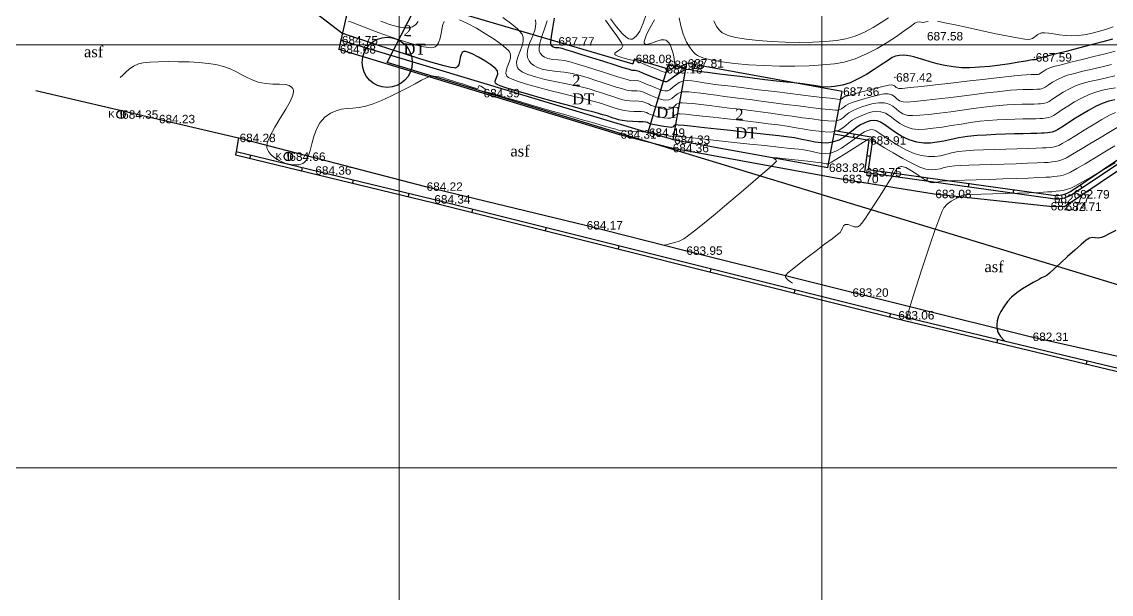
# Model space of a CAD drawing. Header units: feet. Extents: x 3381 to 1374491, y 675186 to 8751562.
# Drawn here: x 675174.8 to 675303.6, y 4375809.1 to 4375876.8 of the extents above; entities that cross this region are included whole.
import ezdxf
from ezdxf.enums import TextEntityAlignment as Align

# ---------------------------------------------------------------- set-up
doc = ezdxf.new("R2010")
doc.units = ezdxf.units.FT
doc.header["$MEASUREMENT"] = 0
doc.header["$PDMODE"] = 34
doc.header["$PDSIZE"] = 0.01
doc.layers.get('0').update_dxf_attribs({"linetype": 'CONTINUOUS'})
for name, color, linetype in [('0_Point_Height', 2, 'CONTINUOUS'), ('0_Point_Point', 7, 'CONTINUOUS'), ('Lep-Stolb', 7, 'CONTINUOUS'), ('polygon', 5, 'CONTINUOUS'), ('Yazilar', 7, 'CONTINUOUS')]:
    doc.layers.add(name, color=color, linetype=linetype)
for name, color, linetype, lineweight in [('ANA HORIZONTAL', 24, 'CONTINUOUS', 30), ('HORIZANTAL', 24, 'CONTINUOUS', 13), ('km setka', 170, 'CONTINUOUS', 15)]:
    doc.layers.add(name, color=color, linetype=linetype, lineweight=lineweight)
doc.styles.get("Standard").update_dxf_attribs({"font": 'arial.ttf', "height": 2.5})

msp = doc.modelspace()

# ---------------------------------------------------------------- linework, layer by layer
at = {"linetype": 'Continuous'}
for p, q in [((675215.954, 4375880.968, 686.974), (675247.067, 4375871.823, 167.929)), ((675213.665, 4375879.671, 686.402), (675212.492, 4375874.642, 684.746)), ((675212.492, 4375874.642, 684.746), (675248.822, 4375863.703, 684.493)), ((675247.246, 4375872.419, 1269.019), (675247.067, 4375871.823, 1269.019)), ((675247.246, 4375872.419, 688.078), (675251.105, 4375871.285, 623.701)), ((675251.229, 4375871.697, 684.493), (675248.822, 4375863.703, 684.493)), ((675253.303, 4375871.32, 688.08), (675251.229, 4375871.697, 688.13)), ((675253.406, 4375871.896, 687.807), (675251.796, 4375862.861, 684.329)), ((675271.801, 4375868.553, 687.364), (675253.406, 4375871.896, 687.807)), ((675270.123, 4375859.553, 683.822), (675271.801, 4375868.553, 687.364)), ((675298.835, 4375856.739, 682.77), (675315.248, 4375867.774, 682.842)), ((675299.058, 4375856.407, 682.77), (675315.471, 4375867.442, 682.842)), ((675251.796, 4375862.861, 684.329), (675248.822, 4375863.703, 684.493)), ((675274.988, 4375862.778, 683.908), (675270.864, 4375863.527, 684.007)), ((675275.438, 4375863.103, 683.936), (675270.936, 4375863.921, 684.007)), ((675273.211, 4375863.507), (675273.149, 4375863.112)), ((675200.389, 4375863.079, 684.227), (675200.127, 4375861.467, 684.355)), ((675251.796, 4375862.861, 684.329), (675270.123, 4375859.553, 683.822)), ((675274.988, 4375862.778, 683.908), (675274.449, 4375859.007, 683.746)), ((675275.438, 4375863.103, 683.924), (675274.902, 4375859.348, 683.763)), ((675200.127, 4375861.467, 684.355), (675200.063, 4375861.071, 640.682)), ((675201.805, 4375861.06), (675201.725, 4375860.668)), ((675274.729, 4375860.967), (675275.126, 4375860.914)), ((675207.923, 4375859.576), (675207.843, 4375859.184)), ((675274.449, 4375859.007, 683.746), (675296.729, 4375855.91, 682.77)), ((675274.902, 4375859.348, 683.729), (675296.784, 4375856.306, 682.77)), ((675276.974, 4375859.06), (675276.926, 4375858.663)), ((675281.869, 4375858.379), (675281.822, 4375857.982)), ((675213.973, 4375858.108), (675213.893, 4375857.716)), ((675286.792, 4375857.695), (675286.745, 4375857.298)), ((675292.085, 4375856.959), (675292.037, 4375856.562)), ((675299.958, 4375857.494), (675300.182, 4375857.163)), ((675220.548, 4375856.513), (675220.468, 4375856.121)), ((675228.103, 4375854.647), (675228.022, 4375854.254)), ((675296.352, 4375855.009, 682.737), (675298.113, 4375854.944, 682.709)), ((675236.781, 4375852.48), (675236.701, 4375852.087)), ((675245.407, 4375850.326), (675245.326, 4375849.934)), ((675256.285, 4375847.61), (675256.204, 4375847.217)), ((675266.219, 4375845.129), (675266.139, 4375844.737)), ((675277.518, 4375842.308), (675277.437, 4375841.916)), ((675290.18, 4375839.26), (675290.099, 4375838.867)), ((675300.751, 4375836.721), (675300.671, 4375836.329))]:
    msp.add_line(p, q, dxfattribs=at)
at = {"color": 30, "linetype": 'Continuous'}
for p, q in [((675212.492, 4375874.642, 684.746), (675212.256, 4375873.557, 684.685)), ((675212.256, 4375873.557, 684.685), (675245.457, 4375863.488, 684.313)), ((675245.457, 4375863.488, 684.313), (675251.64, 4375861.881, 684.364)), ((675298.113, 4375854.944, 682.709), (675309.34, 4375862.537, 682.82)), ((675251.64, 4375861.881, 684.364), (675271.711, 4375858.226, 683.701)), ((675271.711, 4375858.226, 683.701), (675282.708, 4375856.45, 683.075)), ((675282.708, 4375856.45, 683.075), (675296.352, 4375855.009, 682.737))]:
    msp.add_line(p, q, dxfattribs=at)
msp.add_lwpolyline([(675218, 4375872), (675261, 4375956), (675342, 4375925), (675310, 4375844)], close=True)
at = {"color": 30, "linetype": 'Continuous', "elevation": 684.227}
msp.add_lwpolyline([(675176.433, 4375868.66), (675200.389, 4375863.079), (675222.519, 4375857.323), (675241.458, 4375852.749), (675253.256, 4375849.751), (675294.214, 4375839.558), (675309.726, 4375836.065), (675310.742, 4375838.956), (675321.424, 4375834.774), (675333.859, 4375828.754), (675354.573, 4375815.951)], dxfattribs=at)
at = {"linetype": 'Continuous', "elevation": 684.355}
for points in [[(675200.063, 4375861.071), (675223.336, 4375855.425), (675278.227, 4375841.718), (675310.652, 4375833.932), (675311.52, 4375836.533), (675334.434, 4375825.437), (675352.049, 4375811.782)], [(675200.127, 4375861.467), (675223.432, 4375855.813), (675278.322, 4375842.107), (675310.389, 4375834.407), (675311.285, 4375837.092), (675334.646, 4375825.779), (675352.294, 4375812.099)]]:
    msp.add_lwpolyline(points, dxfattribs=at)
msp.add_circle((675218, 4375872), 2.961)
at = {"linetype": 'Continuous'}
for radius in [3.287, 2.887]:
    msp.add_arc((675297.254, 4375859.155, 682.77), radius, 260.80923, 303.28282, dxfattribs=at)
at = {"layer": '0_Point_Point'}
for p in [(675281.717, 4375875.107, 687.577), (675212.492, 4375874.642, 684.746), (675238.108, 4375874.493, 687.773), (675212.256, 4375873.557, 684.685), (675247.246, 4375872.419, 688.078), (675294.584, 4375872.603, 687.589), (675250.903, 4375871.198, 688.185), (675251.066, 4375871.727, 688.134), (675253.406, 4375871.896, 687.807), (675278.064, 4375870.232, 687.419), (675271.801, 4375868.553, 687.364), (675229.261, 4375868.373, 684.391), (675186.502, 4375865.845, 684.351), (675190.853, 4375865.306, 684.227), (675245.457, 4375863.488, 684.313), (675248.822, 4375863.703, 684.493), (675200.389, 4375863.079, 684.277), (675251.796, 4375862.861, 684.329), (675274.988, 4375862.778, 683.908), (675206.285, 4375860.864, 684.664), (675251.64, 4375861.881, 684.364), (675270.123, 4375859.553, 683.822), (675209.353, 4375859.229, 684.355), (675271.711, 4375858.226, 683.701), (675274.449, 4375859.007, 683.746), (675222.519, 4375857.323, 684.22), (675223.432, 4375855.813, 684.338), (675282.708, 4375856.45, 683.075), (675296.729, 4375855.91, 682.77), (675299.058, 4375856.407, 682.786), (675296.352, 4375855.009, 682.737), (675298.113, 4375854.944, 682.709), (675241.458, 4375852.749, 684.173), (675253.256, 4375849.751, 683.954), (675272.903, 4375844.789, 683.201), (675278.322, 4375842.107, 683.056), (675294.214, 4375839.558, 682.313)]:
    msp.add_point(p, dxfattribs=at)
at = {"layer": 'ANA HORIZONTAL', "color": 16, "lineweight": 30}
for points, elevation in [([(675304.082, 4375867.586), (675303.387, 4375867.419), (675302.595, 4375867.138), (675301.804, 4375866.769), (675300.953, 4375866.307), (675300.086, 4375865.794), (675299.245, 4375865.269), (675298.473, 4375864.774), (675297.812, 4375864.35), (675297.305, 4375864.035), (675296.996, 4375863.873), (675296.657, 4375863.762), (675296.38, 4375863.704), (675296.097, 4375863.671), (675295.736, 4375863.635), (675295.419, 4375863.616), (675294.869, 4375863.599), (675294.126, 4375863.581), (675293.227, 4375863.562), (675292.213, 4375863.537), (675291.121, 4375863.505), (675289.991, 4375863.462), (675288.862, 4375863.408), (675287.773, 4375863.338), (675286.647, 4375863.22), (675285.635, 4375863.057), (675284.712, 4375862.875), (675283.856, 4375862.698), (675283.045, 4375862.552), (675282.256, 4375862.463), (675281.465, 4375862.457), (675280.65, 4375862.557), (675279.733, 4375862.829), (675278.89, 4375863.232), (675278.126, 4375863.706), (675277.445, 4375864.19), (675276.852, 4375864.624), (675276.35, 4375864.946), (675275.945, 4375865.096), (675275.5, 4375865.118), (675275.13, 4375865.068), (675274.786, 4375864.956), (675274.419, 4375864.797), (675273.981, 4375864.603), (675273.563, 4375864.354), (675273.115, 4375863.994), (675272.621, 4375863.577), (675272.061, 4375863.16), (675271.421, 4375862.797), (675270.681, 4375862.546), (675270.004, 4375862.456), (675269.323, 4375862.473), (675268.618, 4375862.568), (675267.871, 4375862.716), (675267.062, 4375862.889), (675266.172, 4375863.06), (675265.181, 4375863.202), (675264.331, 4375863.298), (675263.168, 4375863.429), (675261.773, 4375863.586), (675260.229, 4375863.758), (675258.618, 4375863.937), (675257.02, 4375864.113), (675255.518, 4375864.275), (675254.194, 4375864.415), (675253.13, 4375864.523), (675252.407, 4375864.589), (675252.107, 4375864.604), (675251.936, 4375864.515), (675251.811, 4375864.396), (675251.641, 4375864.312), (675251.314, 4375864.332), (675250.719, 4375864.422), (675250.035, 4375864.543), (675249.439, 4375864.659), (675249.108, 4375864.732), (675248.924, 4375864.802), (675248.783, 4375864.874), (675248.599, 4375864.936), (675248.294, 4375864.961), (675247.74, 4375864.979), (675247.057, 4375865.004), (675246.365, 4375865.046), (675245.783, 4375865.118), (675245.363, 4375865.21), (675245.034, 4375865.309), (675244.736, 4375865.418), (675244.411, 4375865.538), (675243.998, 4375865.673), (675243.519, 4375865.806), (675242.585, 4375866.056), (675241.301, 4375866.4), (675239.77, 4375866.811), (675238.095, 4375867.265), (675236.381, 4375867.736), (675234.731, 4375868.2), (675233.25, 4375868.631), (675232.041, 4375869.004), (675231.339, 4375869.243), (675231.003, 4375869.381), (675230.881, 4375869.449), (675230.854, 4375869.475), (675230.818, 4375869.542), (675230.786, 4375869.681), (675230.814, 4375869.903), (675230.932, 4375870.215), (675231.074, 4375870.616), (675231.033, 4375871.01), (675230.763, 4375871.306), (675230.236, 4375871.715), (675229.547, 4375872.176), (675228.789, 4375872.624), (675228.056, 4375872.998), (675227.551, 4375873.201), (675227.251, 4375873.277), (675227.1, 4375873.283), (675227.041, 4375873.272), (675226.971, 4375873.243), (675226.857, 4375873.152), (675226.738, 4375872.949), (675226.641, 4375872.592), (675226.553, 4375872.091), (675226.449, 4375871.718), (675226.32, 4375871.493), (675226.198, 4375871.383), (675226.124, 4375871.343), (675226.076, 4375871.331), (675225.914, 4375871.335), (675225.517, 4375871.4), (675224.735, 4375871.586), (675223.433, 4375871.948), (675221.871, 4375872.418), (675220.16, 4375872.956), (675218.408, 4375873.521), (675216.726, 4375874.074), (675215.224, 4375874.575), (675214.01, 4375874.983), (675213.194, 4375875.259), (675212.887, 4375875.363), (675212.777, 4375875.384), (675212.672, 4375875.413), (675212.425, 4375875.598), (675211.808, 4375876.069), (675210.94, 4375876.735), (675209.941, 4375877.504)], 685), ([(675303.802, 4375874.735), (675302.641, 4375874.423), (675301.268, 4375874.062), (675299.794, 4375873.68), (675298.332, 4375873.304), (675296.995, 4375872.962), (675295.896, 4375872.682), (675295.146, 4375872.49), (675294.859, 4375872.415), (675294.764, 4375872.357), (675294.667, 4375872.303), (675294.536, 4375872.291), (675294.35, 4375872.285), (675294.115, 4375872.245), (675293.544, 4375872.146), (675292.706, 4375872.006), (675291.671, 4375871.844), (675290.507, 4375871.679), (675289.282, 4375871.53), (675288.066, 4375871.414), (675286.928, 4375871.352), (675285.935, 4375871.362), (675284.938, 4375871.461), (675283.975, 4375871.628), (675283.064, 4375871.839), (675282.224, 4375872.071), (675281.473, 4375872.299), (675280.83, 4375872.501), (675280.311, 4375872.653), (675279.937, 4375872.731), (675279.427, 4375872.797), (675279.02, 4375872.84), (675278.62, 4375872.83), (675278.132, 4375872.738), (675277.744, 4375872.558), (675277.168, 4375872.197), (675276.442, 4375871.71), (675275.602, 4375871.151), (675274.686, 4375870.576), (675273.731, 4375870.039), (675272.774, 4375869.595), (675271.853, 4375869.299), (675270.922, 4375869.131), (675270.125, 4375869.078), (675269.407, 4375869.113), (675268.708, 4375869.208), (675267.971, 4375869.335), (675267.139, 4375869.468), (675266.154, 4375869.579), (675265.237, 4375869.667), (675264.054, 4375869.796), (675262.686, 4375869.954), (675261.213, 4375870.131), (675259.716, 4375870.315), (675258.275, 4375870.494), (675256.972, 4375870.659), (675255.887, 4375870.796), (675255.101, 4375870.895), (675254.694, 4375870.945), (675254.285, 4375871.018), (675253.961, 4375871.1), (675253.646, 4375871.142), (675253.264, 4375871.098), (675252.831, 4375870.907), (675252.299, 4375870.567), (675251.765, 4375870.184), (675251.321, 4375869.865), (675251.062, 4375869.717), (675250.873, 4375869.706), (675250.713, 4375869.745), (675250.517, 4375869.807), (675250.228, 4375869.916), (675249.681, 4375870.138), (675249.005, 4375870.416), (675248.331, 4375870.693), (675247.786, 4375870.911), (675247.5, 4375871.014), (675247.313, 4375871.036), (675247.16, 4375871.032), (675246.971, 4375871.048), (675246.646, 4375871.142), (675245.899, 4375871.37), (675244.849, 4375871.697), (675243.611, 4375872.083), (675242.302, 4375872.493), (675241.039, 4375872.89), (675239.938, 4375873.235), (675239.115, 4375873.492), (675238.688, 4375873.625), (675238.28, 4375873.702), (675237.921, 4375873.734), (675237.622, 4375873.804), (675237.394, 4375873.999), (675237.369, 4375874.347), (675237.445, 4375875.067), (675237.591, 4375876.057), (675237.779, 4375877.212)], 687.5), ([(675304.184, 4375852.134), (675303.415, 4375851.716), (675302.835, 4375851.416), (675302.496, 4375851.272), (675302.097, 4375851.227), (675301.763, 4375851.265), (675301.437, 4375851.292), (675301.062, 4375851.21), (675300.702, 4375850.968), (675300.096, 4375850.465), (675299.33, 4375849.789), (675298.487, 4375849.026), (675297.654, 4375848.261), (675296.914, 4375847.582), (675296.353, 4375847.074), (675296.055, 4375846.824), (675295.814, 4375846.681), (675295.611, 4375846.591), (675295.407, 4375846.505), (675295.157, 4375846.372), (675294.877, 4375846.218), (675294.406, 4375845.962), (675293.807, 4375845.62), (675293.143, 4375845.207), (675292.477, 4375844.74), (675291.872, 4375844.234), (675291.39, 4375843.703), (675290.955, 4375843.101), (675290.593, 4375842.531), (675290.32, 4375841.976), (675290.154, 4375841.415), (675290.11, 4375840.95), (675290.135, 4375840.584), (675290.182, 4375840.33), (675290.214, 4375840.2), (675290.246, 4375840.1), (675290.341, 4375839.895), (675290.552, 4375839.577), (675290.942, 4375839.139), (675291.037, 4375839.054)], 682.5)]:
    msp.add_lwpolyline(points, dxfattribs=dict(at, elevation=elevation))
at = {"layer": 'HORIZANTAL', "color": 16, "linetype": 'Continuous', "lineweight": 20}
for points, elevation in [([(675248.63, 4375877.662), (675248.273, 4375876.627), (675247.863, 4375875.701), (675247.49, 4375875.131), (675247.182, 4375874.851), (675246.962, 4375874.751), (675246.848, 4375874.73), (675246.764, 4375874.732), (675246.58, 4375874.782), (675246.269, 4375874.97), (675245.796, 4375875.402), (675245.133, 4375876.185), (675244.42, 4375877.165)], 688.5), ([(675224.728, 4375876.843), (675224.552, 4375876.343), (675224.411, 4375875.603), (675224.263, 4375874.848), (675224.073, 4375874.315), (675223.855, 4375873.998), (675223.661, 4375873.84), (675223.548, 4375873.781), (675223.467, 4375873.754), (675223.258, 4375873.727), (675222.832, 4375873.75), (675222.087, 4375873.882), (675220.938, 4375874.182), (675219.632, 4375874.587), (675218.262, 4375875.055), (675216.919, 4375875.541), (675215.696, 4375876.001), (675214.684, 4375876.391), (675213.976, 4375876.666), (675213.664, 4375876.783), (675213.431, 4375876.828)], 685.5), ([(675221.655, 4375876.85), (675221.363, 4375876.479), (675221.114, 4375876.292), (675220.972, 4375876.219), (675220.837, 4375876.167), (675220.54, 4375876.101), (675220.037, 4375876.082), (675219.284, 4375876.187), (675218.265, 4375876.476), (675217.23, 4375876.876)], 686), ([(675304.167, 4375868.999), (675303.41, 4375868.861), (675302.633, 4375868.695), (675301.844, 4375868.481), (675301.048, 4375868.194), (675300.15, 4375867.779), (675299.297, 4375867.314), (675298.511, 4375866.836), (675297.817, 4375866.385), (675297.239, 4375865.996), (675296.802, 4375865.708), (675296.53, 4375865.559), (675296.256, 4375865.469), (675296.034, 4375865.423), (675295.805, 4375865.396), (675295.514, 4375865.367), (675295.224, 4375865.35), (675294.718, 4375865.337), (675294.031, 4375865.324), (675293.197, 4375865.306), (675292.252, 4375865.282), (675291.229, 4375865.246), (675290.162, 4375865.196), (675289.088, 4375865.128), (675288.089, 4375865.028), (675287.011, 4375864.88), (675285.889, 4375864.703), (675284.756, 4375864.518), (675283.647, 4375864.344), (675282.594, 4375864.199), (675281.632, 4375864.105), (675280.794, 4375864.08), (675280.116, 4375864.144), (675279.31, 4375864.402), (675278.633, 4375864.785), (675278.042, 4375865.223), (675277.497, 4375865.645), (675276.958, 4375865.98), (675276.383, 4375866.158), (675275.833, 4375866.192), (675275.367, 4375866.151), (675274.944, 4375866.045), (675274.522, 4375865.884), (675274.062, 4375865.678), (675273.52, 4375865.438), (675273, 4375865.162), (675272.594, 4375864.855), (675272.242, 4375864.542), (675271.885, 4375864.249), (675271.463, 4375863.999), (675270.918, 4375863.817), (675270.434, 4375863.762), (675269.825, 4375863.776), (675269.103, 4375863.847), (675268.281, 4375863.961), (675267.37, 4375864.107), (675266.383, 4375864.271), (675265.332, 4375864.441), (675264.228, 4375864.605), (675263.084, 4375864.75), (675261.948, 4375864.881), (675260.667, 4375865.03), (675259.302, 4375865.19), (675257.911, 4375865.352), (675256.553, 4375865.508), (675255.288, 4375865.65), (675254.174, 4375865.768), (675253.272, 4375865.856), (675252.64, 4375865.903), (675252.338, 4375865.903), (675252.04, 4375865.748), (675251.822, 4375865.54), (675251.525, 4375865.393), (675251.197, 4375865.387), (675250.738, 4375865.447), (675250.228, 4375865.544), (675249.752, 4375865.653), (675249.39, 4375865.747), (675249.102, 4375865.85), (675248.885, 4375865.958), (675248.668, 4375866.062), (675248.379, 4375866.151), (675248.054, 4375866.189), (675247.643, 4375866.196), (675247.16, 4375866.198), (675246.615, 4375866.225), (675246.021, 4375866.304), (675245.532, 4375866.412), (675245.071, 4375866.545), (675244.609, 4375866.7), (675244.119, 4375866.873), (675243.57, 4375867.062), (675242.936, 4375867.263), (675242.315, 4375867.429), (675241.338, 4375867.67), (675240.103, 4375867.968), (675238.702, 4375868.31), (675237.232, 4375868.678), (675235.787, 4375869.059), (675234.462, 4375869.434), (675233.353, 4375869.79), (675232.685, 4375870.05), (675232.344, 4375870.225), (675232.204, 4375870.331), (675232.162, 4375870.38), (675232.107, 4375870.476), (675232.046, 4375870.677), (675232.052, 4375870.994), (675232.185, 4375871.439), (675232.425, 4375872.019), (675232.568, 4375872.487), (675232.587, 4375872.835), (675232.536, 4375873.063), (675232.488, 4375873.175), (675232.449, 4375873.241), (675232.328, 4375873.394), (675232.045, 4375873.67), (675231.51, 4375874.11), (675230.643, 4375874.734), (675229.632, 4375875.391), (675228.556, 4375876.028), (675227.497, 4375876.59), (675226.534, 4375877.024)], 685.5), ([(675304.082, 4375870.389), (675303.077, 4375870.17), (675302.056, 4375869.95), (675301.08, 4375869.726), (675300.209, 4375869.493), (675299.501, 4375869.249), (675298.707, 4375868.876), (675297.963, 4375868.458), (675297.297, 4375868.041), (675296.739, 4375867.669), (675296.318, 4375867.389), (675296.064, 4375867.245), (675295.797, 4375867.162), (675295.574, 4375867.127), (675295.291, 4375867.099), (675295.025, 4375867.085), (675294.55, 4375867.073), (675293.904, 4375867.061), (675293.127, 4375867.043), (675292.258, 4375867.016), (675291.338, 4375866.975), (675290.403, 4375866.917), (675289.61, 4375866.838), (675288.572, 4375866.708), (675287.358, 4375866.542), (675286.035, 4375866.357), (675284.67, 4375866.168), (675283.331, 4375865.992), (675282.085, 4375865.844), (675281, 4375865.74), (675280.143, 4375865.697), (675279.581, 4375865.73), (675279.013, 4375865.918), (675278.572, 4375866.194), (675278.195, 4375866.51), (675277.819, 4375866.818), (675277.382, 4375867.071), (675276.821, 4375867.219), (675276.158, 4375867.232), (675275.474, 4375867.131), (675274.796, 4375866.951), (675274.15, 4375866.726), (675273.563, 4375866.489), (675273.059, 4375866.274), (675272.601, 4375866.022), (675272.262, 4375865.749), (675271.96, 4375865.482), (675271.618, 4375865.252), (675271.155, 4375865.087), (675270.748, 4375865.06), (675270.104, 4375865.094), (675269.26, 4375865.179), (675268.255, 4375865.304), (675267.127, 4375865.458), (675265.915, 4375865.631), (675264.656, 4375865.812), (675263.39, 4375865.991), (675262.154, 4375866.157), (675260.986, 4375866.299), (675259.733, 4375866.446), (675258.483, 4375866.598), (675257.269, 4375866.75), (675256.124, 4375866.892), (675255.08, 4375867.018), (675254.171, 4375867.119), (675253.427, 4375867.189), (675252.883, 4375867.219), (675252.57, 4375867.202), (675252.23, 4375867.049), (675251.988, 4375866.831), (675251.747, 4375866.617), (675251.409, 4375866.474), (675251, 4375866.445), (675250.591, 4375866.504), (675250.157, 4375866.62), (675249.671, 4375866.762), (675249.241, 4375866.916), (675248.917, 4375867.078), (675248.592, 4375867.233), (675248.16, 4375867.367), (675247.774, 4375867.425), (675247.427, 4375867.434), (675247.084, 4375867.426), (675246.707, 4375867.433), (675246.259, 4375867.49), (675245.858, 4375867.583), (675245.37, 4375867.725), (675244.801, 4375867.906), (675244.159, 4375868.119), (675243.453, 4375868.354), (675242.688, 4375868.602), (675241.874, 4375868.854), (675241.097, 4375869.054), (675240.114, 4375869.264), (675238.997, 4375869.488), (675237.818, 4375869.729), (675236.647, 4375869.99), (675235.555, 4375870.273), (675234.614, 4375870.581), (675234.018, 4375870.847), (675233.686, 4375871.06), (675233.528, 4375871.208), (675233.47, 4375871.285), (675233.402, 4375871.401), (675233.316, 4375871.642), (675233.291, 4375872.019), (675233.404, 4375872.549), (675233.676, 4375873.239), (675233.954, 4375873.946), (675234.083, 4375874.512), (675234.075, 4375874.93), (675234.003, 4375875.205), (675233.943, 4375875.34), (675233.893, 4375875.425), (675233.742, 4375875.621), (675233.395, 4375875.973), (675232.74, 4375876.528), (675231.671, 4375877.322)], 686), ([(675303.672, 4375871.745), (675302.562, 4375871.477), (675301.409, 4375871.206), (675300.293, 4375870.943), (675299.292, 4375870.698), (675298.486, 4375870.481), (675297.954, 4375870.304), (675297.304, 4375869.993), (675296.709, 4375869.646), (675296.204, 4375869.318), (675295.822, 4375869.061), (675295.598, 4375868.931), (675295.416, 4375868.874), (675295.262, 4375868.85), (675295.069, 4375868.831), (675294.841, 4375868.82), (675294.424, 4375868.811), (675293.861, 4375868.799), (675293.194, 4375868.781), (675292.466, 4375868.751), (675291.719, 4375868.706), (675291.108, 4375868.645), (675290.141, 4375868.532), (675288.901, 4375868.379), (675287.469, 4375868.199), (675285.928, 4375868.006), (675284.362, 4375867.813), (675282.854, 4375867.634), (675281.485, 4375867.481), (675280.339, 4375867.368), (675279.499, 4375867.309), (675279.046, 4375867.316), (675278.616, 4375867.47), (675278.292, 4375867.697), (675278.005, 4375867.944), (675277.684, 4375868.156), (675277.259, 4375868.281), (675276.768, 4375868.262), (675276.07, 4375868.137), (675275.255, 4375867.94), (675274.41, 4375867.706), (675273.627, 4375867.466), (675272.993, 4375867.256), (675272.598, 4375867.109), (675272.249, 4375866.907), (675271.997, 4375866.691), (675271.745, 4375866.495), (675271.392, 4375866.358), (675271.03, 4375866.356), (675270.309, 4375866.415), (675269.296, 4375866.524), (675268.059, 4375866.671), (675266.668, 4375866.845), (675265.19, 4375867.036), (675263.693, 4375867.232), (675262.246, 4375867.422), (675260.918, 4375867.596), (675259.776, 4375867.741), (675258.889, 4375867.848), (675257.882, 4375867.97), (675256.9, 4375868.102), (675255.967, 4375868.233), (675255.105, 4375868.352), (675254.335, 4375868.449), (675253.679, 4375868.513), (675253.161, 4375868.533), (675252.801, 4375868.501), (675252.336, 4375868.298), (675251.982, 4375868.006), (675251.66, 4375867.726), (675251.293, 4375867.555), (675250.932, 4375867.52), (675250.632, 4375867.564), (675250.328, 4375867.659), (675249.953, 4375867.777), (675249.581, 4375867.91), (675249.173, 4375868.09), (675248.749, 4375868.285), (675248.331, 4375868.461), (675247.94, 4375868.583), (675247.541, 4375868.64), (675247.221, 4375868.638), (675246.899, 4375868.632), (675246.496, 4375868.676), (675246.176, 4375868.754), (675245.699, 4375868.894), (675245.09, 4375869.086), (675244.368, 4375869.319), (675243.558, 4375869.581), (675242.68, 4375869.864), (675241.757, 4375870.155), (675240.812, 4375870.444), (675239.867, 4375870.675), (675238.942, 4375870.825), (675238.055, 4375870.932), (675237.222, 4375871.035), (675236.461, 4375871.174), (675235.788, 4375871.386), (675235.326, 4375871.636), (675235.028, 4375871.883), (675234.856, 4375872.08), (675234.778, 4375872.189), (675234.7, 4375872.32), (675234.593, 4375872.589), (675234.538, 4375873.009), (675234.619, 4375873.595), (675234.883, 4375874.36), (675235.214, 4375875.147), (675235.492, 4375875.943), (675235.593, 4375876.577), (675235.558, 4375877.045)], 686.5), ([(675304.116, 4375873.335), (675302.94, 4375873.027), (675301.595, 4375872.687), (675300.197, 4375872.34), (675298.863, 4375872.01), (675297.709, 4375871.72), (675296.851, 4375871.495), (675296.406, 4375871.36), (675295.969, 4375871.144), (675295.584, 4375870.91), (675295.292, 4375870.714), (675295.133, 4375870.617), (675294.992, 4375870.58), (675294.846, 4375870.563), (675294.629, 4375870.555), (675294.199, 4375870.546), (675293.64, 4375870.529), (675293.034, 4375870.495), (675292.524, 4375870.443), (675291.507, 4375870.329), (675290.098, 4375870.167), (675288.413, 4375869.972), (675286.565, 4375869.758), (675284.671, 4375869.54), (675282.844, 4375869.333), (675281.2, 4375869.151), (675279.853, 4375869.009), (675278.919, 4375868.921), (675278.512, 4375868.903), (675278.214, 4375869.04), (675277.992, 4375869.224), (675277.697, 4375869.342), (675277.282, 4375869.285), (675276.471, 4375869.104), (675275.425, 4375868.845), (675274.307, 4375868.553), (675273.278, 4375868.275), (675272.501, 4375868.057), (675272.137, 4375867.945), (675271.952, 4375867.829), (675271.815, 4375867.712), (675271.629, 4375867.628), (675271.265, 4375867.653), (675270.381, 4375867.747), (675269.084, 4375867.897), (675267.482, 4375868.088), (675265.683, 4375868.306), (675263.795, 4375868.537), (675261.925, 4375868.768), (675260.182, 4375868.983), (675258.674, 4375869.169), (675257.507, 4375869.311), (675256.791, 4375869.396), (675255.996, 4375869.506), (675255.274, 4375869.631), (675254.622, 4375869.746), (675254.034, 4375869.829), (675253.506, 4375869.855), (675253.032, 4375869.8), (675252.533, 4375869.607), (675252.105, 4375869.323), (675251.741, 4375869.02), (675251.434, 4375868.767), (675251.177, 4375868.636), (675250.851, 4375868.617), (675250.573, 4375868.684), (675250.235, 4375868.792), (675249.858, 4375868.931), (675249.296, 4375869.168), (675248.671, 4375869.435), (675248.105, 4375869.668), (675247.72, 4375869.798), (675247.372, 4375869.84), (675247.086, 4375869.831), (675246.734, 4375869.862), (675246.377, 4375869.958), (675245.69, 4375870.166), (675244.763, 4375870.456), (675243.689, 4375870.795), (675242.559, 4375871.154), (675241.465, 4375871.501), (675240.498, 4375871.805), (675239.75, 4375872.034), (675238.965, 4375872.207), (675238.238, 4375872.286), (675237.578, 4375872.343), (675236.993, 4375872.449), (675236.586, 4375872.617), (675236.319, 4375872.816), (675236.159, 4375872.992), (675236.086, 4375873.094), (675236.038, 4375873.179), (675235.978, 4375873.373), (675235.964, 4375873.718), (675236.06, 4375874.269), (675236.307, 4375875.072), (675236.617, 4375875.967), (675236.909, 4375876.913)], 687), ([(675249.598, 4375877.014), (675249.106, 4375876.126), (675248.686, 4375875.283), (675248.462, 4375874.722), (675248.389, 4375874.41), (675248.396, 4375874.269), (675248.418, 4375874.22), (675248.463, 4375874.173), (675248.586, 4375874.122), (675248.837, 4375874.139), (675249.266, 4375874.277), (675249.887, 4375874.515), (675250.393, 4375874.651), (675250.747, 4375874.664), (675250.96, 4375874.611), (675251.057, 4375874.561), (675251.133, 4375874.507), (675251.273, 4375874.369), (675251.455, 4375874.097), (675251.647, 4375873.651), (675251.821, 4375873.034), (675251.932, 4375872.448), (675251.995, 4375872.001), (675252.025, 4375871.796), (675252.099, 4375871.66), (675252.128, 4375871.54), (675251.937, 4375871.393), (675251.538, 4375871.143), (675251.139, 4375870.906), (675250.946, 4375870.798), (675250.873, 4375870.805), (675250.799, 4375870.822), (675250.529, 4375870.929), (675249.875, 4375871.19), (675249.031, 4375871.528), (675248.189, 4375871.866), (675247.541, 4375872.125), (675247.28, 4375872.229), (675247.209, 4375872.234), (675246.975, 4375872.279), (675246.42, 4375872.395), (675245.752, 4375872.562), (675245.276, 4375872.715), (675245.023, 4375872.833), (675244.929, 4375872.911), (675244.909, 4375872.949), (675244.905, 4375872.996), (675244.94, 4375873.086), (675245.077, 4375873.216), (675245.351, 4375873.393), (675245.702, 4375873.643), (675245.878, 4375873.956), (675245.721, 4375874.293), (675245.278, 4375874.967), (675244.616, 4375875.895), (675243.802, 4375876.995)], 688), ([(675281.995, 4375876.842), (675281.72, 4375876.774), (675281.461, 4375876.734), (675281.178, 4375876.751), (675280.952, 4375876.79), (675280.682, 4375876.77), (675280.429, 4375876.618), (675279.913, 4375876.247), (675279.17, 4375875.711), (675278.238, 4375875.063), (675277.154, 4375874.359), (675275.956, 4375873.65), (675274.68, 4375872.992), (675273.364, 4375872.437), (675272.045, 4375872.04), (675270.914, 4375871.84), (675269.523, 4375871.694), (675267.933, 4375871.598), (675266.203, 4375871.553), (675264.395, 4375871.558), (675262.567, 4375871.611), (675260.782, 4375871.712), (675259.098, 4375871.86), (675257.576, 4375872.053), (675256.276, 4375872.292), (675255.437, 4375872.514), (675254.945, 4375872.699), (675254.689, 4375872.831), (675254.584, 4375872.9), (675254.443, 4375873.009), (675254.177, 4375873.259), (675253.821, 4375873.703), (675253.42, 4375874.392), (675253.026, 4375875.35), (675252.734, 4375876.334), (675252.527, 4375877.26)], 688), ([(675277.283, 4375877.278), (675276.425, 4375876.7), (675275.475, 4375876.12), (675274.448, 4375875.579), (675273.363, 4375875.118), (675272.236, 4375874.781), (675271.16, 4375874.593), (675269.843, 4375874.461), (675268.349, 4375874.383), (675266.742, 4375874.356), (675265.084, 4375874.379), (675263.44, 4375874.452), (675261.873, 4375874.572), (675260.445, 4375874.739), (675259.221, 4375874.95), (675258.431, 4375875.15), (675257.97, 4375875.317), (675257.733, 4375875.437), (675257.637, 4375875.5), (675257.503, 4375875.604), (675257.258, 4375875.841), (675256.946, 4375876.257), (675256.619, 4375876.897)], 688.5), ([(675303.884, 4375876.185), (675303.226, 4375875.967), (675302.435, 4375875.729), (675301.566, 4375875.5), (675300.673, 4375875.31), (675299.813, 4375875.187), (675299, 4375875.153), (675298.222, 4375875.191), (675297.494, 4375875.273), (675296.832, 4375875.37), (675296.254, 4375875.456), (675295.773, 4375875.503), (675295.408, 4375875.481), (675294.974, 4375875.309), (675294.656, 4375875.068), (675294.34, 4375874.837), (675293.909, 4375874.692), (675293.439, 4375874.729), (675292.523, 4375874.884), (675291.274, 4375875.128), (675289.805, 4375875.432), (675288.228, 4375875.768), (675286.656, 4375876.107), (675285.202, 4375876.422), (675283.978, 4375876.682), (675283.097, 4375876.861)], 688), ([(675304.142, 4375866.083), (675303.44, 4375865.742), (675302.538, 4375865.239), (675301.519, 4375864.632), (675300.461, 4375863.984), (675299.446, 4375863.355), (675298.554, 4375862.805), (675297.865, 4375862.395), (675297.461, 4375862.187), (675297.057, 4375862.054), (675296.727, 4375861.985), (675296.389, 4375861.946), (675295.959, 4375861.903), (675295.533, 4375861.876), (675294.759, 4375861.847), (675293.718, 4375861.816), (675292.492, 4375861.781), (675291.164, 4375861.743), (675289.814, 4375861.701), (675288.525, 4375861.655), (675287.379, 4375861.604), (675286.457, 4375861.549), (675285.542, 4375861.44), (675284.771, 4375861.284), (675284.091, 4375861.114), (675283.447, 4375860.964), (675282.784, 4375860.867), (675282.048, 4375860.858), (675281.185, 4375860.971), (675280.326, 4375861.224), (675279.43, 4375861.624), (675278.537, 4375862.115), (675277.687, 4375862.643), (675276.919, 4375863.154), (675276.274, 4375863.593), (675275.79, 4375863.905), (675275.507, 4375864.035), (675275.212, 4375864.043), (675274.971, 4375863.993), (675274.732, 4375863.896), (675274.442, 4375863.767), (675274.149, 4375863.585), (675273.684, 4375863.242), (675273.093, 4375862.799), (675272.425, 4375862.319), (675271.729, 4375861.864), (675271.053, 4375861.495), (675270.444, 4375861.276), (675269.855, 4375861.192), (675269.357, 4375861.209), (675268.9, 4375861.296), (675268.435, 4375861.42), (675267.911, 4375861.55), (675267.279, 4375861.653), (675266.681, 4375861.719), (675265.651, 4375861.831), (675264.282, 4375861.979), (675262.666, 4375862.153), (675260.894, 4375862.344), (675259.059, 4375862.541), (675257.252, 4375862.734), (675255.567, 4375862.915), (675254.094, 4375863.072), (675252.927, 4375863.196), (675252.156, 4375863.277), (675251.875, 4375863.305), (675251.816, 4375863.268), (675251.756, 4375863.231), (675251.622, 4375863.255), (675251.277, 4375863.321), (675250.773, 4375863.416), (675250.162, 4375863.523), (675249.496, 4375863.628), (675248.826, 4375863.717), (675248.144, 4375863.783), (675247.443, 4375863.831), (675246.778, 4375863.866), (675246.204, 4375863.891), (675245.775, 4375863.912), (675245.546, 4375863.932), (675245.37, 4375863.975), (675245.233, 4375864.024), (675245.06, 4375864.083), (675244.71, 4375864.183), (675243.838, 4375864.433), (675242.551, 4375864.802), (675240.951, 4375865.261), (675239.145, 4375865.779), (675237.238, 4375866.327), (675235.334, 4375866.874), (675233.539, 4375867.392), (675231.958, 4375867.851), (675230.695, 4375868.22), (675229.985, 4375868.431), (675229.663, 4375868.529), (675229.561, 4375868.563), (675229.546, 4375868.57), (675229.538, 4375868.592), (675229.541, 4375868.644), (675229.571, 4375868.734), (675229.578, 4375868.845), (675229.4, 4375868.991), (675229.089, 4375869.177), (675228.864, 4375869.25), (675228.784, 4375869.084), (675228.699, 4375868.904), (675228.435, 4375868.961), (675227.826, 4375869.145), (675227.003, 4375869.408), (675226.091, 4375869.702), (675225.221, 4375869.98), (675224.518, 4375870.195), (675224.112, 4375870.298), (675223.788, 4375870.344), (675223.529, 4375870.366), (675223.272, 4375870.353), (675222.956, 4375870.295), (675222.633, 4375870.163), (675222.062, 4375869.878), (675221.295, 4375869.477), (675220.384, 4375869), (675219.382, 4375868.485), (675218.339, 4375867.971), (675217.307, 4375867.496), (675216.339, 4375867.098), (675215.466, 4375866.829), (675214.672, 4375866.679), (675213.942, 4375866.599), (675213.257, 4375866.54), (675212.601, 4375866.452), (675211.955, 4375866.286), (675211.304, 4375865.994), (675210.629, 4375865.525), (675210.037, 4375864.868), (675209.616, 4375864.085), (675209.315, 4375863.234), (675209.087, 4375862.373), (675208.882, 4375861.56), (675208.65, 4375860.854), (675208.413, 4375860.406), (675208.189, 4375860.157), (675208.012, 4375860.039), (675207.913, 4375859.996), (675207.795, 4375859.957), (675207.546, 4375859.9), (675207.149, 4375859.866), (675206.591, 4375859.907), (675205.881, 4375860.084), (675205.199, 4375860.383), (675204.591, 4375860.782), (675204.191, 4375861.161), (675203.955, 4375861.472), (675203.835, 4375861.691), (675203.786, 4375861.803), (675203.757, 4375861.907), (675203.746, 4375862.152), (675203.839, 4375862.595), (675204.129, 4375863.304), (675204.681, 4375864.319), (675205.342, 4375865.402), (675206.001, 4375866.473), (675206.549, 4375867.451), (675206.834, 4375868.113), (675206.922, 4375868.511), (675206.907, 4375868.72), (675206.875, 4375868.806), (675206.817, 4375868.906), (675206.676, 4375869.072), (675206.407, 4375869.249), (675205.956, 4375869.379), (675205.268, 4375869.431), (675204.475, 4375869.441), (675203.615, 4375869.495), (675202.722, 4375869.678), (675202.001, 4375869.941), (675201.35, 4375870.246), (675200.727, 4375870.572), (675200.093, 4375870.903), (675199.406, 4375871.22), (675198.628, 4375871.504), (675197.716, 4375871.737), (675196.83, 4375871.875), (675195.758, 4375871.977), (675194.565, 4375872.045), (675193.318, 4375872.081), (675192.084, 4375872.086), (675190.927, 4375872.061), (675189.915, 4375872.008), (675189.114, 4375871.929), (675188.589, 4375871.824), (675187.988, 4375871.557), (675187.483, 4375871.211), (675187.06, 4375870.838), (675186.701, 4375870.491), (675186.389, 4375870.221)], 684.5), ([(675304.358, 4375864.307), (675303.359, 4375863.716), (675302.248, 4375863.045), (675301.109, 4375862.353), (675300.023, 4375861.696), (675299.076, 4375861.13), (675298.35, 4375860.713), (675297.927, 4375860.501), (675297.457, 4375860.347), (675297.074, 4375860.267), (675296.682, 4375860.221), (675296.182, 4375860.171), (675295.724, 4375860.141), (675294.879, 4375860.105), (675293.74, 4375860.064), (675292.397, 4375860.02), (675290.94, 4375859.974), (675289.461, 4375859.928), (675288.05, 4375859.881), (675286.8, 4375859.837), (675285.8, 4375859.796), (675285.142, 4375859.76), (675284.459, 4375859.674), (675283.895, 4375859.551), (675283.396, 4375859.426), (675282.904, 4375859.333), (675282.364, 4375859.308), (675281.719, 4375859.385), (675281.024, 4375859.619), (675280.081, 4375860.063), (675278.995, 4375860.642), (675277.87, 4375861.282), (675276.811, 4375861.91), (675275.921, 4375862.45), (675275.306, 4375862.829), (675275.069, 4375862.973), (675274.986, 4375862.96), (675274.903, 4375862.932), (675274.65, 4375862.769), (675274.017, 4375862.358), (675273.148, 4375861.798), (675272.188, 4375861.184), (675271.282, 4375860.616), (675270.573, 4375860.191), (675270.207, 4375860.005), (675269.922, 4375859.988), (675269.68, 4375860.043), (675269.376, 4375860.104), (675268.947, 4375860.156), (675268.095, 4375860.259), (675266.997, 4375860.39), (675265.83, 4375860.525), (675264.771, 4375860.64), (675264.122, 4375860.701), (675263.809, 4375860.722), (675263.705, 4375860.72), (675263.689, 4375860.714), (675263.686, 4375860.696), (675263.71, 4375860.655), (675263.8, 4375860.583), (675263.953, 4375860.474), (675264.053, 4375860.318), (675263.816, 4375860.077), (675263.167, 4375859.496), (675262.193, 4375858.648), (675260.981, 4375857.606), (675259.617, 4375856.445), (675258.187, 4375855.238), (675256.778, 4375854.06), (675255.475, 4375852.985), (675254.367, 4375852.086), (675253.537, 4375851.437), (675253.075, 4375851.112), (675252.532, 4375850.857), (675252.016, 4375850.683), (675251.542, 4375850.562), (675251.124, 4375850.471), (675250.778, 4375850.381)], 684), ([(675304.094, 4375862.135), (675302.893, 4375861.413), (675301.685, 4375860.69), (675300.551, 4375860.017), (675299.572, 4375859.445), (675298.825, 4375859.027), (675298.393, 4375858.815), (675297.953, 4375858.666), (675297.591, 4375858.577), (675297.25, 4375858.525), (675296.873, 4375858.487), (675296.404, 4375858.439), (675295.926, 4375858.406), (675295.039, 4375858.366), (675293.836, 4375858.318), (675292.407, 4375858.267), (675290.846, 4375858.213), (675289.243, 4375858.16), (675287.691, 4375858.109), (675286.281, 4375858.062), (675285.106, 4375858.022), (675284.257, 4375857.991), (675283.826, 4375857.971), (675283.378, 4375857.904), (675283.024, 4375857.817), (675282.679, 4375857.764), (675282.254, 4375857.798), (675281.815, 4375857.992), (675281.211, 4375858.374), (675280.523, 4375858.839), (675279.833, 4375859.282), (675279.333, 4375859.549), (675279.017, 4375859.663), (675278.843, 4375859.686), (675278.769, 4375859.679), (675278.689, 4375859.659), (675278.546, 4375859.604), (675278.366, 4375859.484), (675278.173, 4375859.264), (675277.968, 4375858.914), (675277.754, 4375858.506), (675277.477, 4375858.07), (675277.183, 4375857.632), (675276.741, 4375856.936), (675276.202, 4375856.075), (675275.614, 4375855.143), (675275.025, 4375854.234), (675274.486, 4375853.442), (675274.123, 4375852.957), (675273.907, 4375852.711), (675273.796, 4375852.615), (675273.751, 4375852.589), (675273.669, 4375852.56), (675273.502, 4375852.536), (675273.247, 4375852.567), (675272.911, 4375852.681), (675272.52, 4375852.825), (675272.19, 4375852.824), (675271.977, 4375852.659), (675271.858, 4375852.433), (675271.749, 4375852.171), (675271.564, 4375851.898), (675271.256, 4375851.638), (675270.617, 4375851.145), (675269.746, 4375850.485), (675268.741, 4375849.725), (675267.697, 4375848.932), (675266.714, 4375848.171), (675265.889, 4375847.511), (675265.408, 4375847.1), (675265.184, 4375846.883), (675265.112, 4375846.789), (675265.102, 4375846.759), (675265.103, 4375846.706), (675265.133, 4375846.6), (675265.234, 4375846.449), (675265.437, 4375846.261), (675265.718, 4375846.054), (675265.929, 4375845.886)], 683.5), ([(675304.108, 4375860.128), (675302.707, 4375859.297), (675301.382, 4375858.519), (675300.233, 4375857.858), (675299.358, 4375857.373), (675298.859, 4375857.129), (675298.365, 4375856.962), (675297.959, 4375856.862), (675297.576, 4375856.804), (675297.153, 4375856.76), (675296.627, 4375856.707), (675296.096, 4375856.67), (675295.173, 4375856.627), (675293.961, 4375856.582), (675292.565, 4375856.534), (675291.09, 4375856.487), (675289.638, 4375856.442), (675288.315, 4375856.4), (675287.224, 4375856.364), (675286.469, 4375856.336), (675286.156, 4375856.317), (675285.999, 4375856.271), (675285.88, 4375856.213), (675285.736, 4375856.13), (675285.527, 4375856.028), (675285.161, 4375855.841), (675284.709, 4375855.571), (675284.245, 4375855.22), (675283.84, 4375854.787), (675283.607, 4375854.315), (675283.246, 4375853.396), (675282.789, 4375852.132), (675282.269, 4375850.627), (675281.717, 4375848.982), (675281.164, 4375847.299), (675280.644, 4375845.682), (675280.188, 4375844.233), (675279.827, 4375843.053), (675279.629, 4375842.373), (675279.543, 4375842.051), (675279.52, 4375841.938), (675279.52, 4375841.915), (675279.535, 4375841.872), (675279.581, 4375841.797), (675279.68, 4375841.703), (675279.832, 4375841.605), (675279.985, 4375841.508)], 683)]:
    msp.add_lwpolyline(points, dxfattribs=dict(at, elevation=elevation))
at = {"layer": 'km setka', "flags": 128}
for points in [[(675219.419, 4376155.847), (675219.419, 4375700.062)], [(675269.419, 4376155.847), (675269.419, 4375700.062)], [(675069.612, 4375874.058), (675546.772, 4375874.058)], [(675069.612, 4375824.058), (675546.772, 4375824.058)]]:
    msp.add_lwpolyline(points, dxfattribs=at)
at = {"layer": 'polygon', "color": 6}
for p, q in [((675186.502, 4375865.845, 684.351), (675186.502, 4375866.345, 684.351)), ((675186.502, 4375866.345, 684.351), (675186.502, 4375865.345, 684.351)), ((675206.285, 4375860.864, 684.664), (675206.285, 4375861.364, 684.664)), ((675206.285, 4375861.364, 684.664), (675206.285, 4375860.364, 684.664))]:
    msp.add_line(p, q, dxfattribs=at)
for centre in [(675186.502, 4375865.845, 684.351), (675206.285, 4375860.864, 684.664)]:
    msp.add_circle(centre, 0.5, dxfattribs=at)

# ---------------------------------------------------------------- texts
at = {"layer": '0_Point_Height', "color": 0}
for s, p in [('684.75', (675212.628, 4375874.128, 684.746)), ('687.77', (675238.244, 4375873.979, 687.773)), ('687.58', (675281.853, 4375874.593, 687.577)), ('684.68', (675212.392, 4375873.043, 684.685)), ('688.08', (675247.382, 4375871.905, 688.078)), ('687.81', (675253.542, 4375871.382, 687.807)), ('687.59', (675294.72, 4375872.089, 687.589)), ('688.18', (675251.039, 4375870.684, 688.185)), ('688.13', (675251.202, 4375871.213, 688.134)), ('687.42', (675278.2, 4375869.718, 687.419)), ('684.39', (675229.397, 4375867.859, 684.391)), ('687.36', (675271.937, 4375868.039, 687.364)), ('684.35', (675186.638, 4375865.331, 684.351)), ('684.23', (675190.989, 4375864.792, 684.227)), ('684.28', (675200.525, 4375862.565, 684.277)), ('684.31', (675245.593, 4375862.974, 684.313)), ('684.49', (675248.958, 4375863.189, 684.493)), ('684.33', (675251.932, 4375862.347, 684.329)), ('684.36', (675251.776, 4375861.367, 684.364)), ('683.91', (675275.124, 4375862.264, 683.908)), ('684.66', (675206.421, 4375860.35, 684.664)), ('684.36', (675209.489, 4375858.715, 684.355)), ('683.82', (675270.259, 4375859.039, 683.822)), ('683.75', (675274.585, 4375858.493, 683.746)), ('683.70', (675271.847, 4375857.712, 683.701)), ('684.22', (675222.655, 4375856.809, 684.22)), ('683.08', (675282.844, 4375855.936, 683.075)), ('682.79', (675299.194, 4375855.893, 682.786)), ('684.34', (675223.568, 4375855.299, 684.338)), ('682.77', (675296.865, 4375855.396, 682.77)), ('682.74', (675296.488, 4375854.495, 682.737)), ('682.71', (675298.249, 4375854.43, 682.709)), ('684.17', (675241.594, 4375852.235, 684.173)), ('683.95', (675253.392, 4375849.237, 683.954)), ('683.20', (675273.039, 4375844.275, 683.201)), ('683.06', (675278.458, 4375841.593, 683.056)), ('682.31', (675294.35, 4375839.044, 682.313))]:
    msp.add_text(s, height=1, dxfattribs=at).set_placement(p)
at = {"layer": 'Lep-Stolb', "color": 6}
for p in [(675185.374, 4375865.852, 684.351), (675205.157, 4375860.871, 684.664)]:
    msp.add_text('K', height=0.8, dxfattribs=at).set_placement(p, align=Align.MIDDLE_CENTER)
at = {"layer": 'Yazilar', "char_height": 1.3, "width": 0.10588, "attachment_point": 1, "rotation": 359.75118}
for s, insert in [('{\\fTimes New Roman|b0|i0|c0|p18;2 DT}', (675219.929, 4375876.4)), ('{\\fTimes New Roman|b0|i0|c0|p18;2 DT}', (675239.882, 4375870.503)), ('{\\fTimes New Roman|b0|i0|c0|p18;DT}', (675249.825, 4375866.749)), ('{\\fTimes New Roman|b0|i0|c0|p18;2 DT}', (675259.178, 4375866.478))]:
    msp.add_mtext(s, dxfattribs=dict(at, insert=insert))
at = {"layer": 'Yazilar', "color": 30, "char_height": 1.3, "width": 0.10588, "attachment_point": 1, "rotation": 359.75118}
for insert in [(675182.124, 4375873.914), (675232.566, 4375862.175), (675288.652, 4375848.496)]:
    msp.add_mtext('{\\fTimes New Roman|b0|i0|c0|p18;asf}', dxfattribs=dict(at, insert=insert))

doc.saveas('drawing.dxf')
